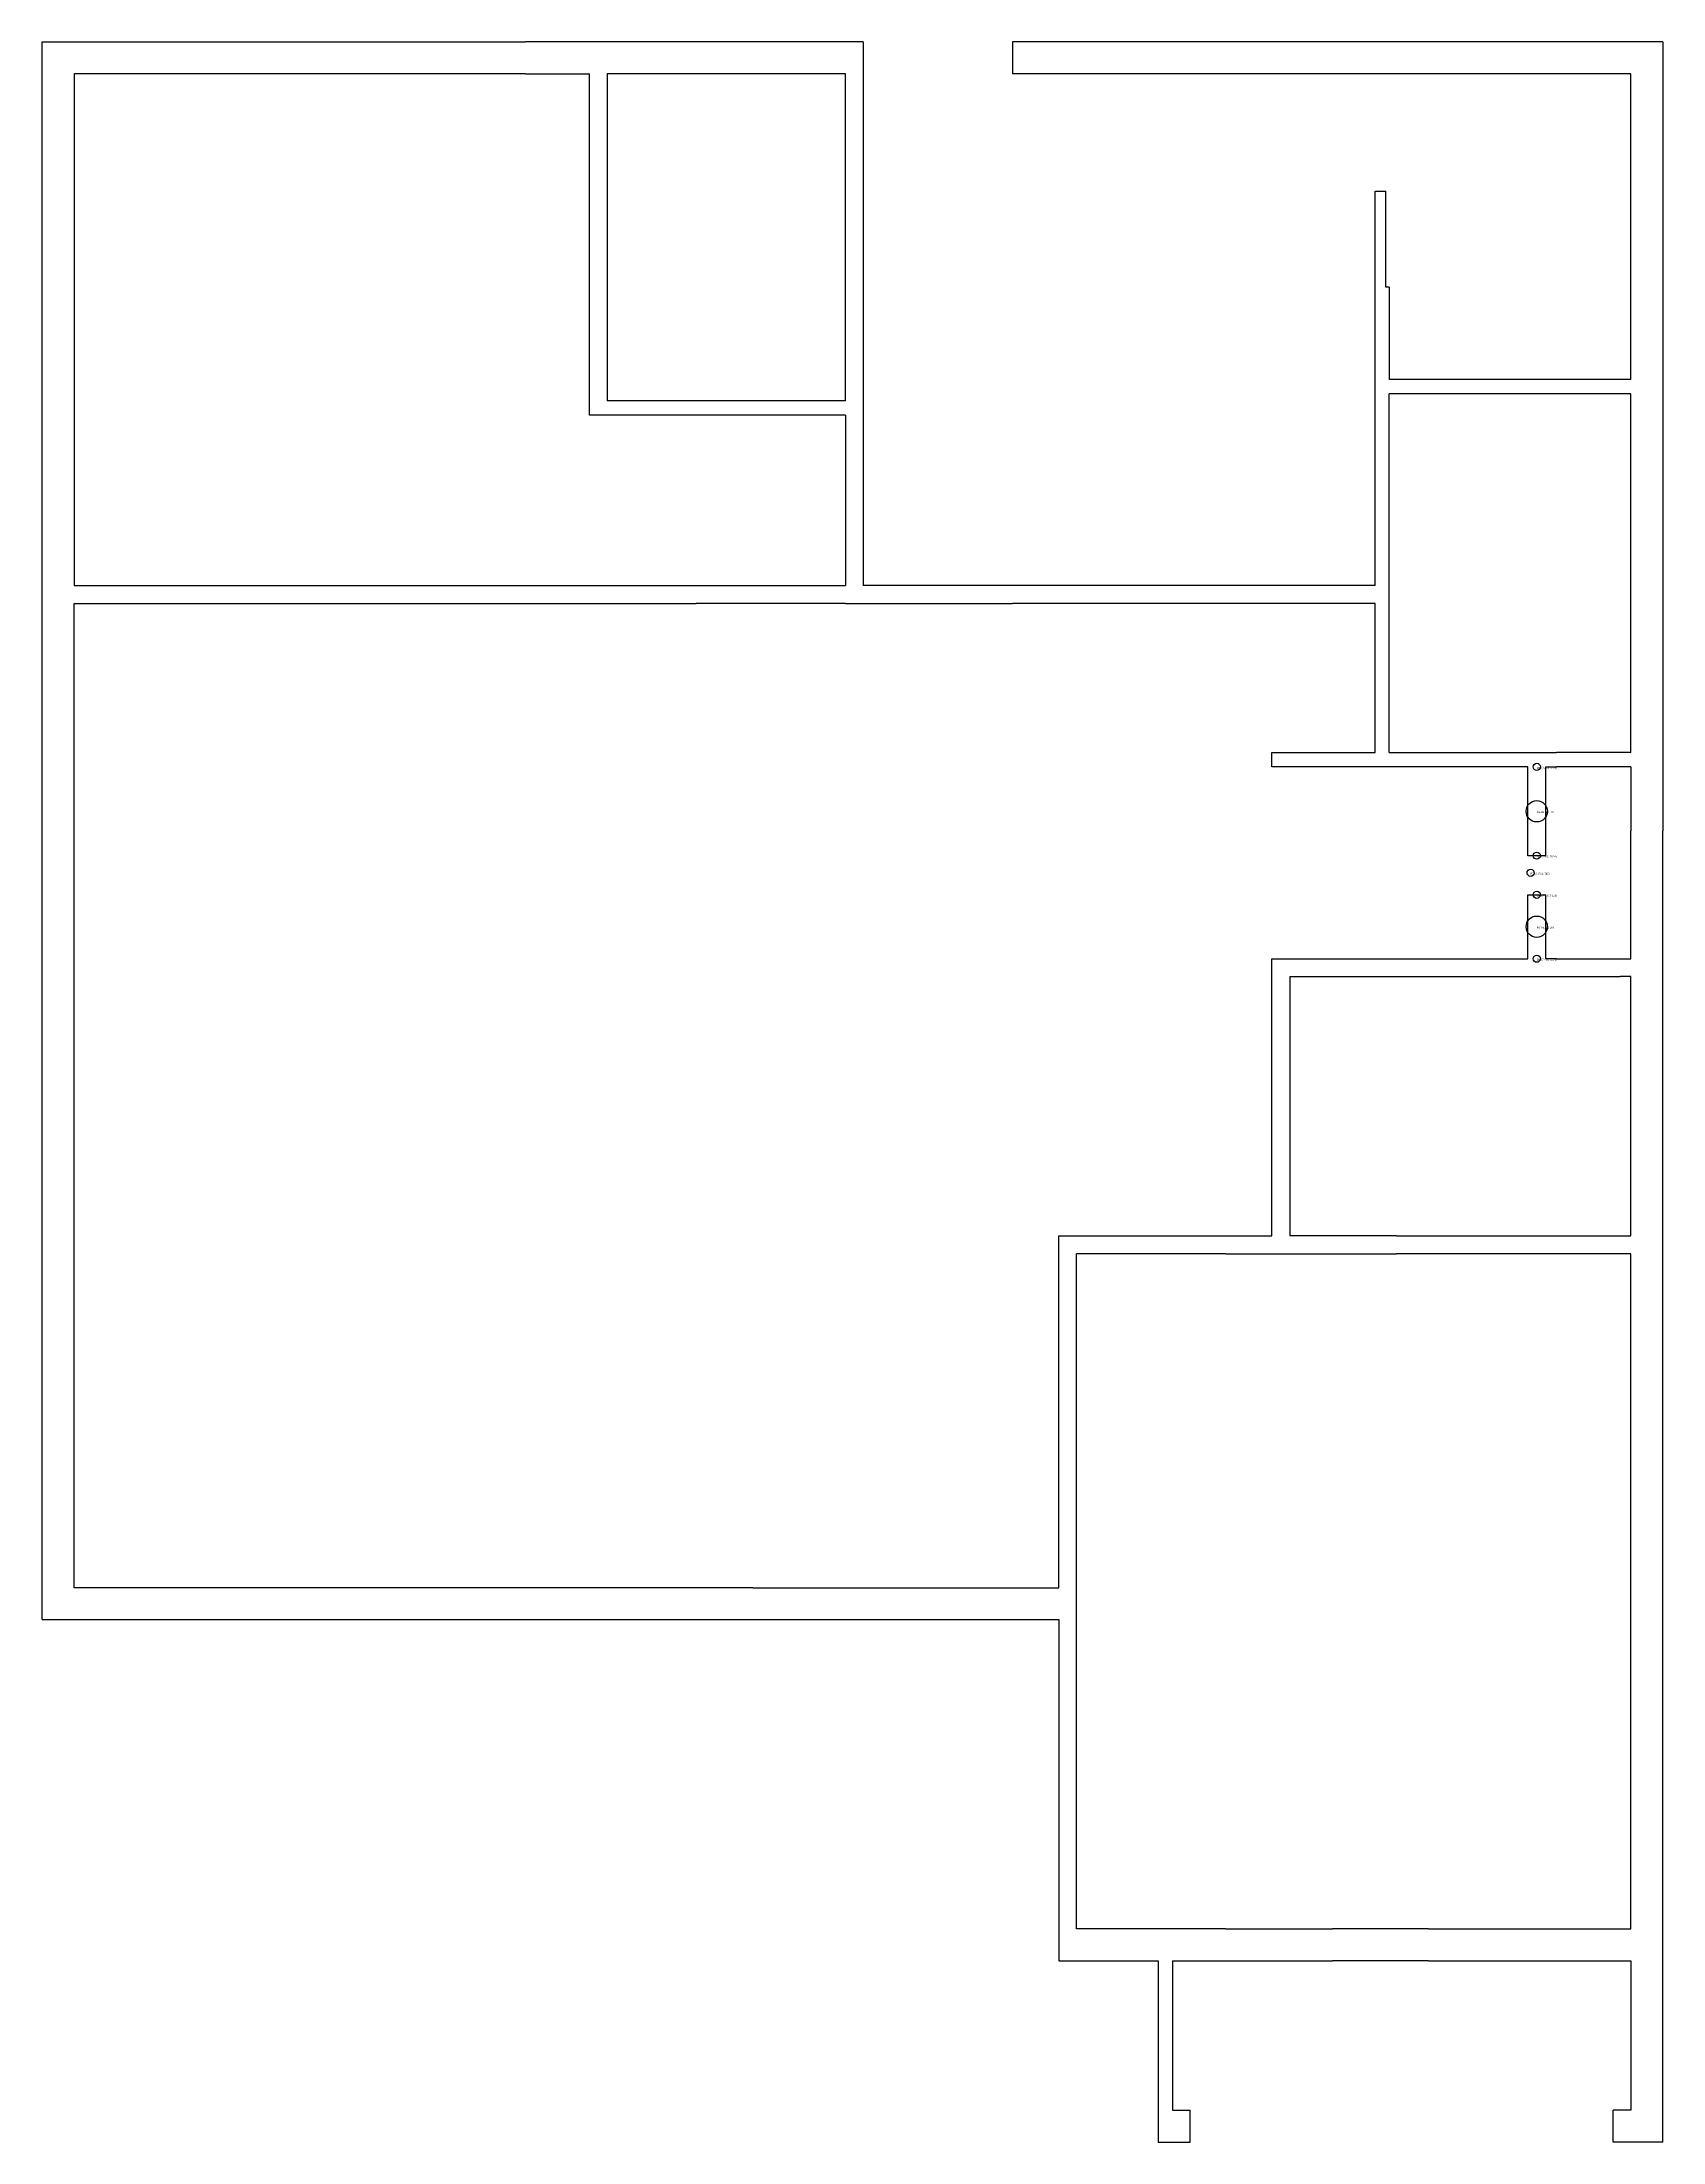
# Model space of a CAD drawing. Header units: metres. Extents: x 328 to 784, y 390 to 981.
import ezdxf

# ---------------------------------------------------------------- set-up
doc = ezdxf.new("R2010")
doc.units = ezdxf.units.M

msp = doc.modelspace()

# ---------------------------------------------------------------- linework, layer by layer
for p, q in [((328, 537), (328, 981)), ((328, 981), (464, 981)), ((482, 981), (464, 981)), ((487, 981), (482, 981)), ((505, 981), (487, 981)), ((559, 981), (505, 981)), ((559, 981), (559, 828)), ((784, 981), (601, 981)), ((601, 981), (601, 972)), ((784, 981), (784, 759)), ((464, 972), (337, 972)), ((337, 972), (337, 828)), ((464, 972), (482, 972)), ((482, 876), (482, 972)), ((505, 972), (487, 972)), ((487, 972), (487, 880)), ((554, 972), (505, 972)), ((554, 880), (554, 972)), ((775, 972), (601, 972)), ((775, 886), (775, 972)), ((703, 912), (703, 939)), ((703, 939), (706, 939)), ((706, 912), (706, 939)), ((703, 828), (703, 912)), ((707, 912), (706, 912)), ((707, 912), (707, 886)), ((737, 886), (707, 886)), ((737, 882), (707, 882)), ((707, 781), (707, 882)), ((775, 886), (737, 886)), ((775, 882), (737, 882)), ((775, 781), (775, 882)), ((487, 876), (482, 876)), ((517, 880), (487, 880)), ((517, 876), (487, 876)), ((554, 880), (517, 880)), ((554, 876), (517, 876)), ((554, 876), (554, 828)), ((337, 828), (512, 828)), ((512, 828), (554, 828)), ((601, 828), (559, 828)), ((703, 828), (601, 828)), ((337, 546), (337, 823)), ((337, 823), (512, 823)), ((554, 823), (512, 823)), ((554, 823), (559, 823)), ((559, 823), (601, 823)), ((703, 823), (601, 823)), ((703, 781), (703, 823)), ((674, 777), (674, 781)), ((674, 781), (703, 781)), ((707, 781), (754, 781)), ((772, 781), (754, 781)), ((775, 781), (772, 781)), ((746, 777), (674, 777)), ((746, 752), (746, 777)), ((751, 752), (751, 777)), ((751, 777), (754, 777)), ((772, 777), (754, 777)), ((775, 777), (772, 777)), ((775, 777), (775, 759)), ((775, 741), (775, 759)), ((784, 741), (784, 759)), ((751, 752), (746, 752)), ((746, 723), (746, 741)), ((746, 741), (751, 741)), ((751, 723), (751, 741)), ((775, 723), (775, 741)), ((784, 390), (784, 741)), ((674, 645), (674, 723)), ((674, 723), (746, 723)), ((754, 723), (751, 723)), ((754, 723), (772, 723)), ((772, 723), (775, 723)), ((679, 718), (754, 718)), ((679, 718), (679, 645)), ((754, 718), (772, 718)), ((775, 718), (772, 718)), ((775, 645), (775, 718)), ((614, 546), (614, 645)), ((614, 645), (619, 645)), ((619, 645), (661, 645)), ((661, 645), (674, 645)), ((709, 645), (679, 645)), ((709, 645), (775, 645)), ((619, 450), (619, 640)), ((661, 640), (619, 640)), ((661, 640), (679, 640)), ((679, 640), (709, 640)), ((775, 640), (709, 640)), ((775, 450), (775, 640)), ((528, 546), (337, 546)), ((528, 546), (558, 546)), ((558, 546), (614, 546)), ((328, 537), (528, 537)), ((528, 537), (558, 537)), ((558, 537), (614, 537)), ((614, 537), (614, 441)), ((661, 450), (619, 450)), ((661, 450), (691, 450)), ((700, 450), (691, 450)), ((718, 450), (700, 450)), ((718, 450), (775, 450)), ((614, 441), (642, 441)), ((642, 441), (642, 390)), ((646, 441), (661, 441)), ((646, 441), (646, 399)), ((661, 441), (691, 441)), ((700, 441), (691, 441)), ((718, 441), (700, 441)), ((718, 441), (775, 441)), ((775, 441), (775, 399)), ((646, 399), (651, 399)), ((651, 390), (651, 399)), ((775, 399), (770, 399)), ((770, 390), (770, 399)), ((642, 390), (651, 390)), ((784, 390), (770, 390))]:
    msp.add_line(p, q)
at = {"layer": 'debug', "color": 2}
for centre in [(748.5, 777), (748.5, 752), (748.5, 741), (748.5, 723)]:
    msp.add_circle(centre, 1, dxfattribs=at)
at = {"layer": 'debug', "color": 5}
for centre in [(748.5, 764.5), (748.5, 732)]:
    msp.add_circle(centre, 3, dxfattribs=at)
at = {"layer": 'debug', "color": 3}
msp.add_circle((746.76, 747.19), 1, dxfattribs=at)

# ---------------------------------------------------------------- texts
at = {"layer": 'debug', "char_height": 0.5, "attachment_point": 1}
for s, insert in [('DP: (748.5, 777.0)', (748.5, 777)), ('PARALLEL 199', (748.5, 764.5)), ('CP: (748.5, 752.0)', (748.5, 752)), ('PTFA: (746, 747)', (746.76, 747.19)), ('CP: (748.5, 741.0)', (748.5, 741)), ('PARALLEL 164', (748.5, 732)), ('DP: (748.5, 723.0)', (748.5, 723))]:
    msp.add_mtext(s, dxfattribs=dict(at, insert=insert))

doc.saveas('drawing.dxf')
